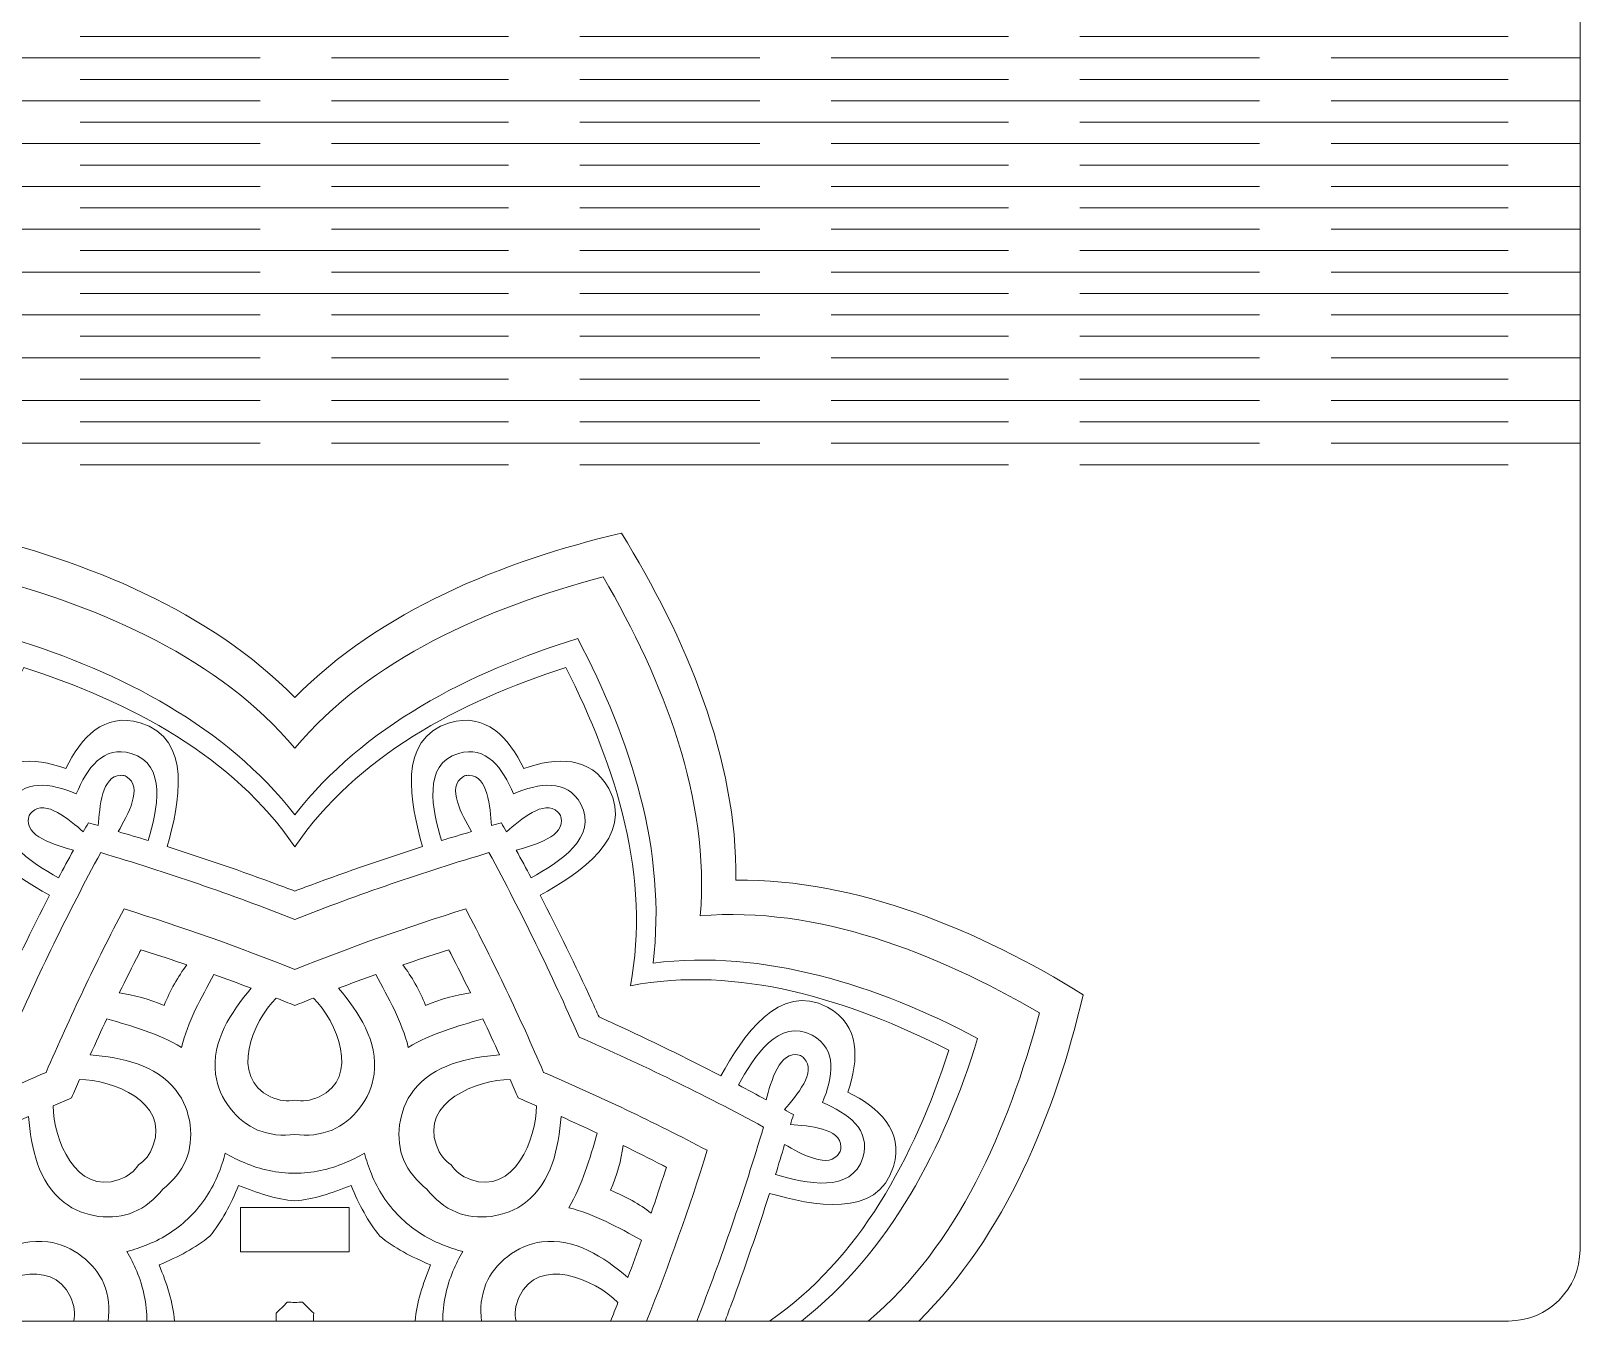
# Model space of a CAD drawing. Header units: millimetres. Extents: x 147 to 398, y 145 to 377.
# Drawn here: x 255.8 to 364.3, y 145.2 to 235.6 of the extents above; entities that cross this region are included whole.
import ezdxf

# ---------------------------------------------------------------- set-up
doc = ezdxf.new("R2010")
doc.units = ezdxf.units.MM
doc.header["$MEASUREMENT"] = 0
doc.layers.add('Layer 1', color=7, linetype='Continuous')

msp = doc.modelspace()

# ---------------------------------------------------------------- linework, layer by layer
at = {"layer": 'Layer 1', "color": 250, "lineweight": 20}
msp.add_open_spline([(189.2996, 145.2223), (189.2996, 145.2223), (359.2996, 145.2223), (359.2996, 145.2223), (359.2996, 145.2223), (362.0496, 145.2223), (364.2996, 147.4723), (364.2996, 150.2224), (364.2996, 150.2224), (364.2996, 150.2224), (364.2996, 305.2223), (364.2996, 305.2223), (364.2996, 305.2223), (364.2996, 307.9724), (362.0496, 310.2223), (359.2996, 310.2223), (359.2996, 310.2223), (359.2996, 310.2223), (189.2996, 310.2223), (189.2996, 310.2223), (189.2996, 310.2223), (186.5496, 310.2223), (184.2996, 307.9724), (184.2996, 305.2223), (184.2996, 305.2223), (184.2996, 305.2223), (184.2996, 150.2224), (184.2996, 150.2224), (184.2996, 150.2224), (184.2996, 147.4723), (186.5496, 145.2223), (189.2996, 145.2223)], degree=3, knots=[0, 0, 0, 0, 0.11111111, 0.11111111, 0.11111111, 0.11111111, 0.22222222, 0.22222222, 0.22222222, 0.22222222, 0.33333333, 0.33333333, 0.33333333, 0.33333333, 0.44444444, 0.44444444, 0.44444444, 0.44444444, 0.55555556, 0.55555556, 0.55555556, 0.55555556, 0.66666667, 0.66666667, 0.66666667, 0.66666667, 0.77777778, 0.77777778, 0.77777778, 0.77777778, 1, 1, 1, 1], dxfattribs=at)
at = {"layer": 'Layer 1', "color": 250, "lineweight": 18}
for points in [[(259.2676, 235.2224), (259.2676, 235.2224), (289.2676, 235.2224), (289.2676, 235.2224)], [(294.2676, 235.2224), (294.2676, 235.2224), (324.2676, 235.2224), (324.2676, 235.2224)], [(329.2676, 235.2224), (329.2676, 235.2224), (359.2676, 235.2224), (359.2676, 235.2224)], [(241.8619, 233.7224), (241.8619, 233.7224), (271.8619, 233.7224), (271.8619, 233.7224)], [(276.8619, 233.7224), (276.8619, 233.7224), (306.8619, 233.7224), (306.8619, 233.7224)], [(311.8619, 233.7224), (311.8619, 233.7224), (341.8619, 233.7224), (341.8619, 233.7224)], [(346.8619, 233.7224), (346.8619, 233.7224), (364.2996, 233.7224), (364.2996, 233.7224)], [(259.2676, 232.2224), (259.2676, 232.2224), (289.2676, 232.2224), (289.2676, 232.2224)], [(294.2676, 232.2224), (294.2676, 232.2224), (324.2676, 232.2224), (324.2676, 232.2224)], [(329.2676, 232.2224), (329.2676, 232.2224), (359.2676, 232.2224), (359.2676, 232.2224)], [(241.8619, 230.7224), (241.8619, 230.7224), (271.8619, 230.7224), (271.8619, 230.7224)], [(276.8619, 230.7224), (276.8619, 230.7224), (306.8619, 230.7224), (306.8619, 230.7224)], [(311.8619, 230.7224), (311.8619, 230.7224), (341.8619, 230.7224), (341.8619, 230.7224)], [(346.8619, 230.7224), (346.8619, 230.7224), (364.2996, 230.7224), (364.2996, 230.7224)], [(259.2676, 229.2224), (259.2676, 229.2224), (289.2676, 229.2224), (289.2676, 229.2224)], [(294.2676, 229.2224), (294.2676, 229.2224), (324.2676, 229.2224), (324.2676, 229.2224)], [(329.2676, 229.2224), (329.2676, 229.2224), (359.2676, 229.2224), (359.2676, 229.2224)], [(241.8619, 227.7224), (241.8619, 227.7224), (271.8619, 227.7224), (271.8619, 227.7224)], [(276.8619, 227.7224), (276.8619, 227.7224), (306.8619, 227.7224), (306.8619, 227.7224)], [(311.8619, 227.7224), (311.8619, 227.7224), (341.8619, 227.7224), (341.8619, 227.7224)], [(346.8619, 227.7224), (346.8619, 227.7224), (364.2996, 227.7224), (364.2996, 227.7224)], [(259.2676, 226.2224), (259.2676, 226.2224), (289.2676, 226.2224), (289.2676, 226.2224)], [(294.2676, 226.2224), (294.2676, 226.2224), (324.2676, 226.2224), (324.2676, 226.2224)], [(329.2676, 226.2224), (329.2676, 226.2224), (359.2676, 226.2224), (359.2676, 226.2224)], [(241.8619, 224.7224), (241.8619, 224.7224), (271.8619, 224.7224), (271.8619, 224.7224)], [(276.8619, 224.7224), (276.8619, 224.7224), (306.8619, 224.7224), (306.8619, 224.7224)], [(311.8619, 224.7224), (311.8619, 224.7224), (341.8619, 224.7224), (341.8619, 224.7224)], [(346.8619, 224.7224), (346.8619, 224.7224), (364.2996, 224.7224), (364.2996, 224.7224)], [(259.2676, 223.2224), (259.2676, 223.2224), (289.2676, 223.2224), (289.2676, 223.2224)], [(294.2676, 223.2224), (294.2676, 223.2224), (324.2676, 223.2224), (324.2676, 223.2224)], [(329.2676, 223.2224), (329.2676, 223.2224), (359.2676, 223.2224), (359.2676, 223.2224)], [(241.8619, 221.7224), (241.8619, 221.7224), (271.8619, 221.7224), (271.8619, 221.7224)], [(276.8619, 221.7224), (276.8619, 221.7224), (306.8619, 221.7224), (306.8619, 221.7224)], [(311.8619, 221.7224), (311.8619, 221.7224), (341.8619, 221.7224), (341.8619, 221.7224)], [(346.8619, 221.7224), (346.8619, 221.7224), (364.2996, 221.7224), (364.2996, 221.7224)], [(259.2676, 220.2224), (259.2676, 220.2224), (289.2676, 220.2224), (289.2676, 220.2224)], [(294.2676, 220.2224), (294.2676, 220.2224), (324.2676, 220.2224), (324.2676, 220.2224)], [(329.2676, 220.2224), (329.2676, 220.2224), (359.2676, 220.2224), (359.2676, 220.2224)], [(241.8619, 218.7224), (241.8619, 218.7224), (271.8619, 218.7224), (271.8619, 218.7224)], [(276.8619, 218.7224), (276.8619, 218.7224), (306.8619, 218.7224), (306.8619, 218.7224)], [(311.8619, 218.7224), (311.8619, 218.7224), (341.8619, 218.7224), (341.8619, 218.7224)], [(346.8619, 218.7224), (346.8619, 218.7224), (364.2996, 218.7224), (364.2996, 218.7224)], [(259.2676, 217.2224), (259.2676, 217.2224), (289.2676, 217.2224), (289.2676, 217.2224)], [(294.2676, 217.2224), (294.2676, 217.2224), (324.2676, 217.2224), (324.2676, 217.2224)], [(329.2676, 217.2224), (329.2676, 217.2224), (359.2676, 217.2224), (359.2676, 217.2224)], [(241.8619, 215.7224), (241.8619, 215.7224), (271.8619, 215.7224), (271.8619, 215.7224)], [(276.8619, 215.7224), (276.8619, 215.7224), (306.8619, 215.7224), (306.8619, 215.7224)], [(311.8619, 215.7224), (311.8619, 215.7224), (341.8619, 215.7224), (341.8619, 215.7224)], [(346.8619, 215.7224), (346.8619, 215.7224), (364.2996, 215.7224), (364.2996, 215.7224)], [(259.2676, 214.2224), (259.2676, 214.2224), (289.2676, 214.2224), (289.2676, 214.2224)], [(294.2676, 214.2224), (294.2676, 214.2224), (324.2676, 214.2224), (324.2676, 214.2224)], [(329.2676, 214.2224), (329.2676, 214.2224), (359.2676, 214.2224), (359.2676, 214.2224)], [(241.8619, 212.7224), (241.8619, 212.7224), (271.8619, 212.7224), (271.8619, 212.7224)], [(276.8619, 212.7224), (276.8619, 212.7224), (306.8619, 212.7224), (306.8619, 212.7224)], [(311.8619, 212.7224), (311.8619, 212.7224), (341.8619, 212.7224), (341.8619, 212.7224)], [(346.8619, 212.7224), (346.8619, 212.7224), (364.2996, 212.7224), (364.2996, 212.7224)], [(259.2676, 211.2224), (259.2676, 211.2224), (289.2676, 211.2224), (289.2676, 211.2224)], [(294.2676, 211.2224), (294.2676, 211.2224), (324.2676, 211.2224), (324.2676, 211.2224)], [(329.2676, 211.2224), (329.2676, 211.2224), (359.2676, 211.2224), (359.2676, 211.2224)], [(241.8619, 209.7224), (241.8619, 209.7224), (271.8619, 209.7224), (271.8619, 209.7224)], [(276.8619, 209.7224), (276.8619, 209.7224), (306.8619, 209.7224), (306.8619, 209.7224)], [(311.8619, 209.7224), (311.8619, 209.7224), (341.8619, 209.7224), (341.8619, 209.7224)], [(346.8619, 209.7224), (346.8619, 209.7224), (364.2996, 209.7224), (364.2996, 209.7224)], [(259.2676, 208.2224), (259.2676, 208.2224), (289.2676, 208.2224), (289.2676, 208.2224)], [(294.2676, 208.2224), (294.2676, 208.2224), (324.2676, 208.2224), (324.2676, 208.2224)], [(329.2676, 208.2224), (329.2676, 208.2224), (359.2676, 208.2224), (359.2676, 208.2224)], [(241.8619, 206.7224), (241.8619, 206.7224), (271.8619, 206.7224), (271.8619, 206.7224)], [(276.8619, 206.7224), (276.8619, 206.7224), (306.8619, 206.7224), (306.8619, 206.7224)], [(311.8619, 206.7224), (311.8619, 206.7224), (341.8619, 206.7224), (341.8619, 206.7224)], [(346.8619, 206.7224), (346.8619, 206.7224), (364.2996, 206.7224), (364.2996, 206.7224)], [(259.2676, 205.2224), (259.2676, 205.2224), (289.2676, 205.2224), (289.2676, 205.2224)], [(294.2676, 205.2224), (294.2676, 205.2224), (324.2676, 205.2224), (324.2676, 205.2224)], [(329.2676, 205.2224), (329.2676, 205.2224), (359.2676, 205.2224), (359.2676, 205.2224)]]:
    msp.add_open_spline(points, degree=3, dxfattribs=at)
at = {"layer": 'Layer 1', "color": 242, "lineweight": 9}
for points, knots in [([(230.6099, 145.2224), (230.6099, 145.2224), (230.6098, 145.2223), (230.6098, 145.2223), (230.6098, 145.2223), (230.6098, 145.2223), (234.1488, 145.2223), (234.1488, 145.2223), (234.1488, 145.2223), (234.1488, 145.2223), (234.1489, 145.2224), (234.1489, 145.2224), (234.1489, 145.2224), (227.8679, 150.528), (224.3419, 158.6355), (222.1567, 166.8208), (222.1567, 166.8208), (229.4896, 171.0615), (237.7163, 174.3025), (245.9078, 173.6124), (245.9078, 173.6124), (245.2187, 181.8063), (248.4596, 190.0331), (252.7019, 197.3649), (252.7019, 197.3649), (260.8858, 195.1795), (268.9947, 191.6537), (274.2991, 185.3713), (274.2991, 185.3713), (279.6059, 191.6537), (287.7148, 195.1795), (295.8976, 197.3649), (295.8976, 197.3649), (300.1396, 190.0331), (303.3794, 181.8063), (302.6902, 173.6124), (302.6902, 173.6124), (310.8833, 174.3025), (319.1097, 171.0615), (326.4428, 166.8208), (326.4428, 166.8208), (324.2575, 158.6355), (320.7303, 150.528), (314.4507, 145.2224), (314.4507, 145.2224), (314.4507, 145.2224), (314.4508, 145.2223), (314.4508, 145.2223), (314.4508, 145.2223), (314.4508, 145.2223), (317.9883, 145.2223), (317.9883, 145.2223), (317.9883, 145.2223), (317.9883, 145.2223), (317.9882, 145.2224), (317.9882, 145.2224), (317.9882, 145.2224), (324.0541, 151.1797), (327.5436, 159.7534), (329.5061, 168.0889), (329.5061, 168.0889), (322.2238, 172.5952), (313.6941, 176.1914), (305.1928, 176.1135), (305.1928, 176.1135), (305.269, 184.6173), (301.6748, 193.1473), (297.167, 200.4281), (297.167, 200.4281), (288.83, 198.466), (280.2578, 194.9762), (274.2991, 188.9102), (274.2991, 188.9102), (268.3419, 194.9762), (259.7693, 198.466), (251.4322, 200.4281), (251.4322, 200.4281), (246.9249, 193.1473), (243.3302, 184.6173), (243.4067, 176.1135), (243.4067, 176.1135), (234.9051, 176.1914), (226.3754, 172.5952), (219.0931, 168.0889), (219.0931, 168.0889), (221.0542, 159.7534), (224.5439, 151.1797), (230.6099, 145.2224)], [0, 0, 0, 0, 0.04347826, 0.04347826, 0.04347826, 0.04347826, 0.08695652, 0.08695652, 0.08695652, 0.08695652, 0.13043478, 0.13043478, 0.13043478, 0.13043478, 0.17391304, 0.17391304, 0.17391304, 0.17391304, 0.2173913, 0.2173913, 0.2173913, 0.2173913, 0.26086957, 0.26086957, 0.26086957, 0.26086957, 0.30434783, 0.30434783, 0.30434783, 0.30434783, 0.34782609, 0.34782609, 0.34782609, 0.34782609, 0.39130435, 0.39130435, 0.39130435, 0.39130435, 0.43478261, 0.43478261, 0.43478261, 0.43478261, 0.47826087, 0.47826087, 0.47826087, 0.47826087, 0.52173913, 0.52173913, 0.52173913, 0.52173913, 0.56521739, 0.56521739, 0.56521739, 0.56521739, 0.60869565, 0.60869565, 0.60869565, 0.60869565, 0.65217391, 0.65217391, 0.65217391, 0.65217391, 0.69565217, 0.69565217, 0.69565217, 0.69565217, 0.73913043, 0.73913043, 0.73913043, 0.73913043, 0.7826087, 0.7826087, 0.7826087, 0.7826087, 0.82608696, 0.82608696, 0.82608696, 0.82608696, 0.86956522, 0.86956522, 0.86956522, 0.86956522, 0.91304348, 0.91304348, 0.91304348, 0.91304348, 1, 1, 1, 1]), ([(241.0684, 145.2223), (241.0684, 145.2223), (241.0685, 145.2224), (241.0685, 145.2224), (241.0685, 145.2224), (234.7433, 149.5308), (230.9349, 156.6898), (228.5023, 164.1912), (228.5023, 164.1912), (235.5283, 167.7744), (243.282, 170.1459), (250.8028, 168.7199), (250.8028, 168.7199), (249.3753, 176.2377), (251.7458, 183.9929), (255.33, 191.0202), (255.33, 191.0202), (262.8314, 188.5847), (269.9909, 184.7779), (274.2991, 178.4531), (274.2991, 178.4531), (278.6087, 184.7779), (285.7678, 188.5847), (293.2692, 191.0202), (293.2692, 191.0202), (296.8534, 183.9929), (299.2239, 176.2377), (297.7964, 168.7199), (297.7964, 168.7199), (305.3172, 170.1459), (313.0709, 167.7744), (320.0969, 164.1912), (320.0969, 164.1912), (317.6628, 156.6898), (313.856, 149.5308), (307.5296, 145.2224), (307.5296, 145.2224), (307.5296, 145.2224), (307.5298, 145.2223), (307.5298, 145.2223), (307.5298, 145.2223), (307.5298, 145.2223), (309.7706, 145.2223), (309.7706, 145.2223), (309.7706, 145.2223), (309.7706, 145.2223), (309.7705, 145.2224), (309.7705, 145.2224), (309.7705, 145.2224), (315.9467, 150.0202), (319.7758, 157.4012), (322.115, 165.0278), (322.115, 165.0278), (315.0673, 168.7665), (307.1421, 171.2767), (299.3819, 170.3038), (299.3819, 170.3038), (300.3547, 178.064), (297.8442, 185.9903), (294.1059, 193.0369), (294.1059, 193.0369), (286.4792, 190.6978), (279.0996, 186.8673), (274.2991, 180.6939), (274.2991, 180.6939), (269.4997, 186.8673), (262.1204, 190.6978), (254.4949, 193.0369), (254.4949, 193.0369), (250.7551, 185.9903), (248.2445, 178.064), (249.2173, 170.3038), (249.2173, 170.3038), (241.4571, 171.2767), (233.531, 168.7665), (226.4842, 165.0278), (226.4842, 165.0278), (228.8238, 157.4012), (232.6525, 150.0202), (238.8278, 145.2224), (238.8278, 145.2224), (238.8278, 145.2224), (238.8277, 145.2223), (238.8277, 145.2223), (238.8277, 145.2223), (238.8277, 145.2223), (241.0684, 145.2223), (241.0684, 145.2223)], [0, 0, 0, 0, 0.04347826, 0.04347826, 0.04347826, 0.04347826, 0.08695652, 0.08695652, 0.08695652, 0.08695652, 0.13043478, 0.13043478, 0.13043478, 0.13043478, 0.17391304, 0.17391304, 0.17391304, 0.17391304, 0.2173913, 0.2173913, 0.2173913, 0.2173913, 0.26086957, 0.26086957, 0.26086957, 0.26086957, 0.30434783, 0.30434783, 0.30434783, 0.30434783, 0.34782609, 0.34782609, 0.34782609, 0.34782609, 0.39130435, 0.39130435, 0.39130435, 0.39130435, 0.43478261, 0.43478261, 0.43478261, 0.43478261, 0.47826087, 0.47826087, 0.47826087, 0.47826087, 0.52173913, 0.52173913, 0.52173913, 0.52173913, 0.56521739, 0.56521739, 0.56521739, 0.56521739, 0.60869565, 0.60869565, 0.60869565, 0.60869565, 0.65217391, 0.65217391, 0.65217391, 0.65217391, 0.69565217, 0.69565217, 0.69565217, 0.69565217, 0.73913043, 0.73913043, 0.73913043, 0.73913043, 0.7826087, 0.7826087, 0.7826087, 0.7826087, 0.82608696, 0.82608696, 0.82608696, 0.82608696, 0.86956522, 0.86956522, 0.86956522, 0.86956522, 0.91304348, 0.91304348, 0.91304348, 0.91304348, 1, 1, 1, 1]), ([(244.1708, 145.2224), (244.1708, 145.2224), (244.1708, 145.2223), (244.1708, 145.2223), (244.1708, 145.2223), (244.1708, 145.2223), (246.1553, 145.2223), (246.1553, 145.2223), (246.1553, 145.2223), (246.1553, 145.2223), (246.1553, 145.2224), (246.1553, 145.2224), (246.1553, 145.2224), (244.4064, 149.6822), (242.8483, 154.2185), (241.479, 158.8167), (241.479, 158.8167), (245.6981, 161.1006), (250.0076, 163.2043), (254.399, 165.1212), (254.399, 165.1212), (256.3173, 169.5137), (258.4209, 173.8221), (260.7044, 178.0412), (260.7044, 178.0412), (265.3041, 176.6744), (269.8379, 175.1148), (274.2991, 173.365), (274.2991, 173.365), (278.7602, 175.1148), (283.2951, 176.6744), (287.8936, 178.0412), (287.8936, 178.0412), (290.1783, 173.8221), (292.2819, 169.5137), (294.2007, 165.1212), (294.2007, 165.1212), (298.5919, 163.2043), (302.9014, 161.1006), (307.1202, 158.8167), (307.1202, 158.8167), (305.7509, 154.2185), (304.1913, 149.6822), (302.4439, 145.2224), (302.4439, 145.2224), (302.4439, 145.2224), (302.4439, 145.2223), (302.4439, 145.2223), (302.4439, 145.2223), (302.4439, 145.2223), (304.4284, 145.2223), (304.4284, 145.2223), (304.4284, 145.2223), (304.4284, 145.2223), (304.4284, 145.2224), (304.4284, 145.2224), (304.4284, 145.2224), (304.5724, 145.5967), (304.7121, 145.9748), (304.8535, 146.3504), (304.8535, 146.3504), (305.8106, 148.9399), (306.703, 151.5474), (307.5401, 154.1693), (307.5401, 154.1693), (310.5178, 153.3102), (315.1229, 152.3467), (316.2213, 156.0567), (316.2213, 156.0567), (316.9712, 158.5877), (315.1785, 160.1965), (313.0232, 161.2612), (313.0232, 161.2612), (313.795, 163.5397), (313.9245, 165.945), (311.6058, 167.2029), (311.6058, 167.2029), (308.2044, 169.0489), (305.6307, 165.1137), (304.1307, 162.3999), (304.1307, 162.3999), (301.6851, 163.6601), (299.211, 164.8753), (296.7019, 166.0269), (296.7019, 166.0269), (296.3378, 166.1951), (295.9715, 166.3623), (295.6048, 166.5267), (295.6048, 166.5267), (295.4388, 166.8919), (295.2729, 167.2602), (295.1046, 167.6252), (295.1046, 167.6252), (293.9519, 170.1329), (292.7382, 172.6071), (291.4764, 175.0541), (291.4764, 175.0541), (294.1914, 176.5526), (298.1267, 179.1253), (296.2821, 182.5267), (296.2821, 182.5267), (295.0216, 184.8481), (292.6163, 184.7171), (290.3392, 183.9452), (290.3392, 183.9452), (289.2744, 186.102), (287.6668, 187.8945), (285.1343, 187.1444), (285.1343, 187.1444), (281.4248, 186.0434), (282.3883, 181.4411), (283.2472, 178.462), (283.2472, 178.462), (280.6254, 177.6238), (278.018, 176.7341), (275.4299, 175.7741), (275.4299, 175.7741), (275.0518, 175.6355), (274.6761, 175.4929), (274.2991, 175.3508), (274.2991, 175.3508), (273.9234, 175.4929), (273.5479, 175.6355), (273.1693, 175.7741), (273.1693, 175.7741), (270.5812, 176.7341), (267.9727, 177.6238), (265.352, 178.462), (265.352, 178.462), (266.2109, 181.4411), (267.1733, 186.0434), (263.4649, 187.1444), (263.4649, 187.1444), (260.9338, 187.8945), (259.3236, 186.102), (258.2603, 183.9452), (258.2603, 183.9452), (255.9818, 184.7171), (253.5762, 184.8481), (252.3171, 182.5267), (252.3171, 182.5267), (250.4713, 179.1253), (254.4078, 176.5526), (257.1228, 175.0541), (257.1228, 175.0541), (255.8613, 172.6071), (254.6473, 170.1329), (253.4946, 167.6252), (253.4946, 167.6252), (253.3263, 167.2602), (253.1592, 166.8919), (252.9958, 166.5267), (252.9958, 166.5267), (252.6281, 166.3623), (252.2614, 166.1951), (251.8963, 166.0269), (251.8963, 166.0269), (249.3882, 164.8753), (246.9145, 163.6601), (244.4689, 162.3999), (244.4689, 162.3999), (242.9686, 165.1137), (240.3948, 169.0489), (236.9934, 167.2029), (236.9934, 167.2029), (234.6747, 165.945), (234.8053, 163.5397), (235.5763, 161.2612), (235.5763, 161.2612), (233.4196, 160.1965), (231.6269, 158.5877), (232.3767, 156.0567), (232.3767, 156.0567), (233.4777, 152.3467), (238.08, 153.3102), (241.0596, 154.1693), (241.0596, 154.1693), (241.8962, 151.5474), (242.7886, 148.9399), (243.746, 146.3504), (243.746, 146.3504), (243.8871, 145.9748), (244.0269, 145.5967), (244.1708, 145.2224)], [0, 0, 0, 0, 0.0212766, 0.0212766, 0.0212766, 0.0212766, 0.04255319, 0.04255319, 0.04255319, 0.04255319, 0.06382979, 0.06382979, 0.06382979, 0.06382979, 0.08510638, 0.08510638, 0.08510638, 0.08510638, 0.10638298, 0.10638298, 0.10638298, 0.10638298, 0.12765957, 0.12765957, 0.12765957, 0.12765957, 0.14893617, 0.14893617, 0.14893617, 0.14893617, 0.17021277, 0.17021277, 0.17021277, 0.17021277, 0.19148936, 0.19148936, 0.19148936, 0.19148936, 0.21276596, 0.21276596, 0.21276596, 0.21276596, 0.23404255, 0.23404255, 0.23404255, 0.23404255, 0.25531915, 0.25531915, 0.25531915, 0.25531915, 0.27659574, 0.27659574, 0.27659574, 0.27659574, 0.29787234, 0.29787234, 0.29787234, 0.29787234, 0.31914894, 0.31914894, 0.31914894, 0.31914894, 0.34042553, 0.34042553, 0.34042553, 0.34042553, 0.36170213, 0.36170213, 0.36170213, 0.36170213, 0.38297872, 0.38297872, 0.38297872, 0.38297872, 0.40425532, 0.40425532, 0.40425532, 0.40425532, 0.42553191, 0.42553191, 0.42553191, 0.42553191, 0.44680851, 0.44680851, 0.44680851, 0.44680851, 0.46808511, 0.46808511, 0.46808511, 0.46808511, 0.4893617, 0.4893617, 0.4893617, 0.4893617, 0.5106383, 0.5106383, 0.5106383, 0.5106383, 0.53191489, 0.53191489, 0.53191489, 0.53191489, 0.55319149, 0.55319149, 0.55319149, 0.55319149, 0.57446809, 0.57446809, 0.57446809, 0.57446809, 0.59574468, 0.59574468, 0.59574468, 0.59574468, 0.61702128, 0.61702128, 0.61702128, 0.61702128, 0.63829787, 0.63829787, 0.63829787, 0.63829787, 0.65957447, 0.65957447, 0.65957447, 0.65957447, 0.68085106, 0.68085106, 0.68085106, 0.68085106, 0.70212766, 0.70212766, 0.70212766, 0.70212766, 0.72340426, 0.72340426, 0.72340426, 0.72340426, 0.74468085, 0.74468085, 0.74468085, 0.74468085, 0.76595745, 0.76595745, 0.76595745, 0.76595745, 0.78723404, 0.78723404, 0.78723404, 0.78723404, 0.80851064, 0.80851064, 0.80851064, 0.80851064, 0.82978723, 0.82978723, 0.82978723, 0.82978723, 0.85106383, 0.85106383, 0.85106383, 0.85106383, 0.87234043, 0.87234043, 0.87234043, 0.87234043, 0.89361702, 0.89361702, 0.89361702, 0.89361702, 0.91489362, 0.91489362, 0.91489362, 0.91489362, 0.93617021, 0.93617021, 0.93617021, 0.93617021, 0.95744681, 0.95744681, 0.95744681, 0.95744681, 1, 1, 1, 1]), ([(258.9959, 182.168), (259.7316, 183.9347), (260.8858, 185.5889), (262.8458, 184.9944), (262.8458, 184.9944), (265.3728, 184.2289), (264.6643, 181.0282), (264.0347, 178.8818), (264.0347, 178.8818), (263.3353, 179.1005), (262.6332, 179.3091), (261.9312, 179.5177), (261.9312, 179.5177), (262.5724, 180.6615), (263.7316, 182.6589), (262.4934, 183.3713), (262.4934, 183.3713), (262.3818, 183.4349), (262.2731, 183.4594), (262.1695, 183.4594), (262.1695, 183.4594), (262.1695, 183.4594), (262.1681, 183.4594), (262.1681, 183.4594), (262.1681, 183.4594), (262.1641, 183.4594), (262.1617, 183.4594), (262.1578, 183.4594), (262.1578, 183.4594), (262.1358, 183.4583), (262.111, 183.4583), (262.0881, 183.4554), (262.0881, 183.4554), (260.7834, 183.4515), (260.6307, 181.216), (260.5335, 179.9362), (260.5335, 179.9362), (260.303, 180.0034), (260.071, 180.0693), (259.8393, 180.1343), (259.8393, 180.1343), (259.7211, 179.9242), (259.6033, 179.7145), (259.4866, 179.502), (259.4866, 179.502), (258.514, 180.339), (256.8251, 181.8117), (255.899, 180.8907), (255.899, 180.8907), (255.8795, 180.8778), (255.8636, 180.8608), (255.8468, 180.8439), (255.8468, 180.8439), (255.8443, 180.8413), (255.8418, 180.8404), (255.8393, 180.8376), (255.8393, 180.8376), (255.8393, 180.8376), (255.8393, 180.8365), (255.8378, 180.8365), (255.8378, 180.8365), (255.7643, 180.7639), (255.7046, 180.669), (255.6719, 180.5448), (255.6719, 180.5448), (255.3017, 179.1656), (257.5321, 178.5747), (258.794, 178.2186), (258.794, 178.2186), (258.4453, 177.5746), (258.097, 176.9298), (257.7561, 176.2804), (257.7561, 176.2804), (255.7951, 177.3546), (253.0297, 179.1148), (254.2743, 181.4437), (254.2743, 181.4437), (255.2396, 183.2497), (257.2265, 182.8985), (258.9959, 182.168)], [0, 0, 0, 0, 0.04761905, 0.04761905, 0.04761905, 0.04761905, 0.0952381, 0.0952381, 0.0952381, 0.0952381, 0.14285714, 0.14285714, 0.14285714, 0.14285714, 0.19047619, 0.19047619, 0.19047619, 0.19047619, 0.23809524, 0.23809524, 0.23809524, 0.23809524, 0.28571429, 0.28571429, 0.28571429, 0.28571429, 0.33333333, 0.33333333, 0.33333333, 0.33333333, 0.38095238, 0.38095238, 0.38095238, 0.38095238, 0.42857143, 0.42857143, 0.42857143, 0.42857143, 0.47619048, 0.47619048, 0.47619048, 0.47619048, 0.52380952, 0.52380952, 0.52380952, 0.52380952, 0.57142857, 0.57142857, 0.57142857, 0.57142857, 0.61904762, 0.61904762, 0.61904762, 0.61904762, 0.66666667, 0.66666667, 0.66666667, 0.66666667, 0.71428571, 0.71428571, 0.71428571, 0.71428571, 0.76190476, 0.76190476, 0.76190476, 0.76190476, 0.80952381, 0.80952381, 0.80952381, 0.80952381, 0.85714286, 0.85714286, 0.85714286, 0.85714286, 0.9047619, 0.9047619, 0.9047619, 0.9047619, 1, 1, 1, 1]), ([(289.6033, 182.168), (291.3727, 182.8985), (293.3585, 183.2497), (294.3249, 181.4437), (294.3249, 181.4437), (295.5697, 179.1148), (292.8041, 177.3546), (290.8431, 176.2804), (290.8431, 176.2804), (290.5023, 176.9298), (290.1539, 177.5746), (289.8056, 178.2186), (289.8056, 178.2186), (291.0671, 178.5747), (293.2991, 179.1656), (292.9273, 180.5448), (292.9273, 180.5448), (292.8936, 180.669), (292.834, 180.7639), (292.7614, 180.8365), (292.7614, 180.8365), (292.7599, 180.8365), (292.7599, 180.8376), (292.759, 180.8376), (292.759, 180.8376), (292.7575, 180.8404), (292.7549, 180.8413), (292.7524, 180.8439), (292.7524, 180.8439), (292.7356, 180.8608), (292.7202, 180.8778), (292.7007, 180.8907), (292.7007, 180.8907), (291.7743, 181.8117), (290.0864, 180.339), (289.1111, 179.502), (289.1111, 179.502), (288.9959, 179.7145), (288.8781, 179.9242), (288.7603, 180.1343), (288.7603, 180.1343), (288.5297, 180.0693), (288.2962, 180.0034), (288.0672, 179.9362), (288.0672, 179.9362), (287.9687, 181.216), (287.8158, 183.4515), (286.5101, 183.4554), (286.5101, 183.4554), (286.4882, 183.4583), (286.4634, 183.4583), (286.44, 183.4594), (286.44, 183.4594), (286.4376, 183.4594), (286.4351, 183.4594), (286.4311, 183.4594), (286.4311, 183.4594), (286.4311, 183.4594), (286.4297, 183.4594), (286.4285, 183.4594), (286.4285, 183.4594), (286.3261, 183.4594), (286.216, 183.4349), (286.1046, 183.3713), (286.1046, 183.3713), (284.8676, 182.6589), (286.0271, 180.6615), (286.6681, 179.5177), (286.6681, 179.5177), (285.966, 179.3091), (285.264, 179.1005), (284.5634, 178.8818), (284.5634, 178.8818), (283.9349, 181.0282), (283.2249, 184.2289), (285.7538, 184.9944), (285.7538, 184.9944), (287.7124, 185.5889), (288.8691, 183.9347), (289.6033, 182.168)], [0, 0, 0, 0, 0.04761905, 0.04761905, 0.04761905, 0.04761905, 0.0952381, 0.0952381, 0.0952381, 0.0952381, 0.14285714, 0.14285714, 0.14285714, 0.14285714, 0.19047619, 0.19047619, 0.19047619, 0.19047619, 0.23809524, 0.23809524, 0.23809524, 0.23809524, 0.28571429, 0.28571429, 0.28571429, 0.28571429, 0.33333333, 0.33333333, 0.33333333, 0.33333333, 0.38095238, 0.38095238, 0.38095238, 0.38095238, 0.42857143, 0.42857143, 0.42857143, 0.42857143, 0.47619048, 0.47619048, 0.47619048, 0.47619048, 0.52380952, 0.52380952, 0.52380952, 0.52380952, 0.57142857, 0.57142857, 0.57142857, 0.57142857, 0.61904762, 0.61904762, 0.61904762, 0.61904762, 0.66666667, 0.66666667, 0.66666667, 0.66666667, 0.71428571, 0.71428571, 0.71428571, 0.71428571, 0.76190476, 0.76190476, 0.76190476, 0.76190476, 0.80952381, 0.80952381, 0.80952381, 0.80952381, 0.85714286, 0.85714286, 0.85714286, 0.85714286, 0.9047619, 0.9047619, 0.9047619, 0.9047619, 1, 1, 1, 1]), ([(261.2186, 145.2223), (261.2186, 145.2223), (261.2186, 145.2224), (261.2186, 145.2224), (261.2186, 145.2224), (261.3483, 146.0966), (261.2499, 147.0062), (260.9155, 147.8349), (260.9155, 147.8349), (260.3432, 149.2494), (258.7305, 150.5565), (257.0089, 150.7689), (257.0089, 150.7689), (254.6851, 151.0565), (252.6928, 149.716), (250.9817, 148.2806), (250.9817, 148.2806), (250.6513, 149.1461), (250.3288, 150.0151), (250.0153, 150.887), (250.0153, 150.887), (251.6425, 151.774), (253.3222, 152.7236), (255.1229, 153.1652), (255.1229, 153.1652), (254.1619, 154.7511), (253.6449, 156.6097), (253.1216, 158.3869), (253.1216, 158.3869), (253.9608, 158.7819), (254.8028, 159.1679), (255.6489, 159.5476), (255.6489, 159.5476), (255.8433, 157.3233), (256.3044, 154.9657), (258.1501, 153.5253), (258.1501, 153.5253), (259.518, 152.4582), (261.5828, 152.2419), (262.9869, 152.8388), (262.9869, 152.8388), (263.8107, 153.1886), (264.5217, 153.7625), (265.0504, 154.4708), (265.0504, 154.4708), (265.7602, 154.9985), (266.3341, 155.7106), (266.6839, 156.5332), (266.6839, 156.5332), (267.2782, 157.9388), (267.062, 160.0033), (265.9959, 161.37), (265.9959, 161.37), (264.5554, 163.2172), (262.1994, 163.6768), (259.974, 163.8726), (259.974, 163.8726), (260.3521, 164.7183), (260.7397, 165.5591), (261.1333, 166.3997), (261.1333, 166.3997), (262.9119, 165.8765), (264.7705, 165.3597), (266.356, 164.3998), (266.356, 164.3998), (266.7978, 166.2003), (267.7459, 167.8792), (268.6346, 169.506), (268.6346, 169.506), (269.5075, 169.1924), (270.3766, 168.8699), (271.2405, 168.5396), (271.2405, 168.5396), (269.8067, 166.8299), (268.4647, 164.8365), (268.7522, 162.5124), (268.7522, 162.5124), (268.965, 160.7922), (270.2718, 159.1769), (271.6862, 158.6056), (271.6862, 158.6056), (272.5153, 158.2703), (273.4261, 158.1744), (274.2991, 158.3025), (274.2991, 158.3025), (275.1735, 158.1744), (276.0827, 158.2703), (276.913, 158.6056), (276.913, 158.6056), (278.3262, 159.1769), (279.6346, 160.7922), (279.847, 162.5124), (279.847, 162.5124), (280.1332, 164.8365), (278.7939, 166.8299), (277.3572, 168.5396), (277.3572, 168.5396), (278.2226, 168.8699), (279.0917, 169.1924), (279.9646, 169.506), (279.9646, 169.506), (280.8536, 167.8792), (281.8014, 166.2003), (282.2421, 164.3998), (282.2421, 164.3998), (283.8287, 165.3597), (285.6878, 165.8765), (287.4659, 166.3997), (287.4659, 166.3997), (287.86, 165.5591), (288.2471, 164.7183), (288.6256, 163.8726), (288.6256, 163.8726), (286.4003, 163.6768), (284.0438, 163.2172), (282.6034, 161.37), (282.6034, 161.37), (281.5372, 160.0033), (281.321, 157.9388), (281.9156, 156.5332), (281.9156, 156.5332), (282.2654, 155.7106), (282.8394, 154.9985), (283.5488, 154.4708), (283.5488, 154.4708), (284.076, 153.7625), (284.7885, 153.1886), (285.6123, 152.8388), (285.6123, 152.8388), (287.0169, 152.2419), (289.0812, 152.4582), (290.4481, 153.5253), (290.4481, 153.5253), (292.2953, 154.9657), (292.7549, 157.3233), (292.9492, 159.5476), (292.9492, 159.5476), (293.7964, 159.1679), (294.6384, 158.7819), (295.4776, 158.3869), (295.4776, 158.3869), (294.9545, 156.6097), (294.4378, 154.7511), (293.4763, 153.1652), (293.4763, 153.1652), (295.277, 152.7236), (296.9573, 151.774), (298.5839, 150.887), (298.5839, 150.887), (298.2704, 150.0151), (297.9479, 149.1461), (297.6175, 148.2806), (297.6175, 148.2806), (295.9064, 149.716), (293.9141, 151.0565), (291.5903, 150.7689), (291.5903, 150.7689), (289.8687, 150.5565), (288.2549, 149.2494), (287.6837, 147.8349), (287.6837, 147.8349), (287.3496, 147.0062), (287.2523, 146.0966), (287.3806, 145.2224), (287.3806, 145.2224), (287.3806, 145.2224), (287.3806, 145.2223), (287.3806, 145.2223), (287.3806, 145.2223), (287.3806, 145.2223), (289.7874, 145.2223), (289.7874, 145.2223), (289.7874, 145.2223), (289.7874, 145.2223), (289.7874, 145.2224), (289.7874, 145.2224), (289.7874, 145.2224), (289.6695, 145.7302), (289.7238, 146.2961), (290.0139, 146.9193), (290.0139, 146.9193), (291.3766, 149.8273), (295.2898, 148.1704), (296.9284, 146.5228), (296.9284, 146.5228), (296.7575, 146.089), (296.5812, 145.6539), (296.4052, 145.2224), (296.4052, 145.2224), (296.4052, 145.2224), (296.4052, 145.2223), (296.4052, 145.2223), (296.4052, 145.2223), (296.4052, 145.2223), (298.9362, 145.2223), (298.9362, 145.2223), (298.9362, 145.2223), (298.9362, 145.2223), (298.9362, 145.2224), (298.9362, 145.2224), (298.9362, 145.2224), (300.5047, 149.1471), (301.9207, 153.1382), (303.1822, 157.1846), (303.1822, 157.1846), (299.4285, 159.1551), (295.6048, 160.976), (291.7199, 162.642), (291.7199, 162.642), (290.0541, 166.5278), (288.2332, 170.3505), (286.2641, 174.1046), (286.2641, 174.1046), (282.2162, 172.8427), (278.2252, 171.4282), (274.2991, 169.8572), (274.2991, 169.8572), (270.374, 171.4282), (266.3834, 172.8427), (262.3351, 174.1046), (262.3351, 174.1046), (260.3676, 170.3505), (258.5451, 166.5278), (256.8793, 162.642), (256.8793, 162.642), (252.9933, 160.976), (249.1707, 159.1551), (245.417, 157.1846), (245.417, 157.1846), (246.6785, 153.1382), (248.0945, 149.1471), (249.663, 145.2224), (249.663, 145.2224), (249.663, 145.2224), (249.663, 145.2223), (249.663, 145.2223), (249.663, 145.2223), (249.663, 145.2223), (252.1929, 145.2223), (252.1929, 145.2223), (252.1929, 145.2223), (252.1929, 145.2223), (252.1929, 145.2224), (252.1929, 145.2224), (252.1929, 145.2224), (252.0166, 145.6539), (251.8431, 146.089), (251.6693, 146.5228), (251.6693, 146.5228), (253.3094, 148.1704), (257.2226, 149.8273), (258.5839, 146.9193), (258.5839, 146.9193), (258.8754, 146.2961), (258.9311, 145.7302), (258.8133, 145.2224), (258.8133, 145.2224), (258.8133, 145.2224), (258.8133, 145.2223), (258.8133, 145.2223), (258.8133, 145.2223), (258.8133, 145.2223), (261.2186, 145.2223), (261.2186, 145.2223)], [0, 0, 0, 0, 0.01492537, 0.01492537, 0.01492537, 0.01492537, 0.02985075, 0.02985075, 0.02985075, 0.02985075, 0.04477612, 0.04477612, 0.04477612, 0.04477612, 0.05970149, 0.05970149, 0.05970149, 0.05970149, 0.07462687, 0.07462687, 0.07462687, 0.07462687, 0.08955224, 0.08955224, 0.08955224, 0.08955224, 0.10447761, 0.10447761, 0.10447761, 0.10447761, 0.11940299, 0.11940299, 0.11940299, 0.11940299, 0.13432836, 0.13432836, 0.13432836, 0.13432836, 0.14925373, 0.14925373, 0.14925373, 0.14925373, 0.1641791, 0.1641791, 0.1641791, 0.1641791, 0.17910448, 0.17910448, 0.17910448, 0.17910448, 0.19402985, 0.19402985, 0.19402985, 0.19402985, 0.20895522, 0.20895522, 0.20895522, 0.20895522, 0.2238806, 0.2238806, 0.2238806, 0.2238806, 0.23880597, 0.23880597, 0.23880597, 0.23880597, 0.25373134, 0.25373134, 0.25373134, 0.25373134, 0.26865672, 0.26865672, 0.26865672, 0.26865672, 0.28358209, 0.28358209, 0.28358209, 0.28358209, 0.29850746, 0.29850746, 0.29850746, 0.29850746, 0.31343284, 0.31343284, 0.31343284, 0.31343284, 0.32835821, 0.32835821, 0.32835821, 0.32835821, 0.34328358, 0.34328358, 0.34328358, 0.34328358, 0.35820896, 0.35820896, 0.35820896, 0.35820896, 0.37313433, 0.37313433, 0.37313433, 0.37313433, 0.3880597, 0.3880597, 0.3880597, 0.3880597, 0.40298507, 0.40298507, 0.40298507, 0.40298507, 0.41791045, 0.41791045, 0.41791045, 0.41791045, 0.43283582, 0.43283582, 0.43283582, 0.43283582, 0.44776119, 0.44776119, 0.44776119, 0.44776119, 0.46268657, 0.46268657, 0.46268657, 0.46268657, 0.47761194, 0.47761194, 0.47761194, 0.47761194, 0.49253731, 0.49253731, 0.49253731, 0.49253731, 0.50746269, 0.50746269, 0.50746269, 0.50746269, 0.52238806, 0.52238806, 0.52238806, 0.52238806, 0.53731343, 0.53731343, 0.53731343, 0.53731343, 0.55223881, 0.55223881, 0.55223881, 0.55223881, 0.56716418, 0.56716418, 0.56716418, 0.56716418, 0.58208955, 0.58208955, 0.58208955, 0.58208955, 0.59701493, 0.59701493, 0.59701493, 0.59701493, 0.6119403, 0.6119403, 0.6119403, 0.6119403, 0.62686567, 0.62686567, 0.62686567, 0.62686567, 0.64179104, 0.64179104, 0.64179104, 0.64179104, 0.65671642, 0.65671642, 0.65671642, 0.65671642, 0.67164179, 0.67164179, 0.67164179, 0.67164179, 0.68656716, 0.68656716, 0.68656716, 0.68656716, 0.70149254, 0.70149254, 0.70149254, 0.70149254, 0.71641791, 0.71641791, 0.71641791, 0.71641791, 0.73134328, 0.73134328, 0.73134328, 0.73134328, 0.74626866, 0.74626866, 0.74626866, 0.74626866, 0.76119403, 0.76119403, 0.76119403, 0.76119403, 0.7761194, 0.7761194, 0.7761194, 0.7761194, 0.79104478, 0.79104478, 0.79104478, 0.79104478, 0.80597015, 0.80597015, 0.80597015, 0.80597015, 0.82089552, 0.82089552, 0.82089552, 0.82089552, 0.8358209, 0.8358209, 0.8358209, 0.8358209, 0.85074627, 0.85074627, 0.85074627, 0.85074627, 0.86567164, 0.86567164, 0.86567164, 0.86567164, 0.88059701, 0.88059701, 0.88059701, 0.88059701, 0.89552239, 0.89552239, 0.89552239, 0.89552239, 0.91044776, 0.91044776, 0.91044776, 0.91044776, 0.92537313, 0.92537313, 0.92537313, 0.92537313, 0.94029851, 0.94029851, 0.94029851, 0.94029851, 0.95522388, 0.95522388, 0.95522388, 0.95522388, 0.97014925, 0.97014925, 0.97014925, 0.97014925, 1, 1, 1, 1]), ([(263.5245, 171.2379), (263.6189, 171.208), (263.7134, 171.1769), (263.8107, 171.1471), (263.8107, 171.1471), (264.7913, 170.8339), (265.7668, 170.5075), (266.7396, 170.1745), (266.7396, 170.1745), (266.1101, 169.3648), (265.5685, 168.3855), (265.1412, 167.3338), (265.1412, 167.3338), (264.0944, 167.7744), (263.0192, 168.0839), (262.0022, 168.212), (262.0022, 168.212), (262.4534, 169.1357), (262.913, 170.0564), (263.3859, 170.9711), (263.3859, 170.9711), (263.4311, 171.059), (263.4763, 171.1499), (263.5245, 171.2379)], [0, 0, 0, 0, 0.14285714, 0.14285714, 0.14285714, 0.14285714, 0.28571429, 0.28571429, 0.28571429, 0.28571429, 0.42857143, 0.42857143, 0.42857143, 0.42857143, 0.57142857, 0.57142857, 0.57142857, 0.57142857, 0.71428571, 0.71428571, 0.71428571, 0.71428571, 1, 1, 1, 1]), ([(285.0747, 171.2379), (285.1214, 171.1499), (285.1681, 171.059), (285.2133, 170.9711), (285.2133, 170.9711), (285.6863, 170.0564), (286.1463, 169.1357), (286.597, 168.212), (286.597, 168.212), (285.58, 168.0839), (284.5037, 167.7744), (283.4595, 167.3338), (283.4595, 167.3338), (283.0307, 168.3855), (282.4882, 169.3648), (281.86, 170.1745), (281.86, 170.1745), (282.8328, 170.5075), (283.8081, 170.8339), (284.7885, 171.1471), (284.7885, 171.1471), (284.8858, 171.1769), (284.9803, 171.208), (285.0747, 171.2379)], [0, 0, 0, 0, 0.14285714, 0.14285714, 0.14285714, 0.14285714, 0.28571429, 0.28571429, 0.28571429, 0.28571429, 0.42857143, 0.42857143, 0.42857143, 0.42857143, 0.57142857, 0.57142857, 0.57142857, 0.57142857, 0.71428571, 0.71428571, 0.71428571, 0.71428571, 1, 1, 1, 1]), ([(274.2991, 160.7081), (273.7913, 160.59), (273.2238, 160.6446), (272.6024, 160.9363), (272.6024, 160.9363), (269.6943, 162.2976), (271.3523, 166.2108), (272.9984, 167.8519), (272.9984, 167.8519), (273.4336, 167.6796), (273.8664, 167.5047), (274.2991, 167.3287), (274.2991, 167.3287), (274.7328, 167.5047), (275.1671, 167.6796), (275.6008, 167.8519), (275.6008, 167.8519), (277.2473, 166.2108), (278.9063, 162.2976), (275.9974, 160.9363), (275.9974, 160.9363), (275.3754, 160.6446), (274.8079, 160.59), (274.2991, 160.7081)], [0, 0, 0, 0, 0.14285714, 0.14285714, 0.14285714, 0.14285714, 0.28571429, 0.28571429, 0.28571429, 0.28571429, 0.42857143, 0.42857143, 0.42857143, 0.42857143, 0.57142857, 0.57142857, 0.57142857, 0.57142857, 0.71428571, 0.71428571, 0.71428571, 0.71428571, 1, 1, 1, 1]), ([(311.246, 160.5255), (313.0139, 159.791), (314.6669, 158.6355), (314.0735, 156.6744), (314.0735, 156.6744), (313.3069, 154.1474), (310.1058, 154.8569), (307.961, 155.4855), (307.961, 155.4855), (308.177, 156.1848), (308.3872, 156.887), (308.5955, 157.5889), (308.5955, 157.5889), (309.7395, 156.9491), (311.7355, 155.7896), (312.4494, 157.028), (312.4494, 157.028), (312.5139, 157.1395), (312.5374, 157.2483), (312.5374, 157.3506), (312.5374, 157.3506), (312.5374, 157.352), (312.5374, 157.352), (312.5374, 157.3529), (312.5374, 157.3529), (312.5374, 157.357), (312.5374, 157.3595), (312.5374, 157.3623), (312.5374, 157.3623), (312.5374, 157.3869), (312.5374, 157.4089), (312.5323, 157.4321), (312.5323, 157.4321), (312.5293, 158.7378), (310.2936, 158.8908), (309.0141, 158.9892), (309.0141, 158.9892), (309.0812, 159.2197), (309.1463, 159.4517), (309.2109, 159.6832), (309.2109, 159.6832), (309.0022, 159.8016), (308.7925, 159.9178), (308.5799, 160.033), (308.5799, 160.033), (309.4167, 161.0087), (310.8898, 162.6965), (309.9685, 163.6226), (309.9685, 163.6226), (309.9543, 163.6406), (309.9389, 163.6575), (309.922, 163.6743), (309.922, 163.6743), (309.9194, 163.6768), (309.9181, 163.6783), (309.9155, 163.6809), (309.9155, 163.6809), (309.9155, 163.6823), (309.9143, 163.6823), (309.9143, 163.6823), (309.9143, 163.6823), (309.8419, 163.7559), (309.7471, 163.8155), (309.6228, 163.8492), (309.6228, 163.8492), (308.2446, 164.221), (307.6514, 161.9906), (307.295, 160.7275), (307.295, 160.7275), (306.6527, 161.075), (306.0074, 161.4242), (305.36, 161.7666), (305.36, 161.7666), (306.4325, 163.7276), (308.1939, 166.4919), (310.5218, 165.247), (310.5218, 165.247), (312.3287, 164.2806), (311.9763, 162.2947), (311.246, 160.5255)], [0, 0, 0, 0, 0.04761905, 0.04761905, 0.04761905, 0.04761905, 0.0952381, 0.0952381, 0.0952381, 0.0952381, 0.14285714, 0.14285714, 0.14285714, 0.14285714, 0.19047619, 0.19047619, 0.19047619, 0.19047619, 0.23809524, 0.23809524, 0.23809524, 0.23809524, 0.28571429, 0.28571429, 0.28571429, 0.28571429, 0.33333333, 0.33333333, 0.33333333, 0.33333333, 0.38095238, 0.38095238, 0.38095238, 0.38095238, 0.42857143, 0.42857143, 0.42857143, 0.42857143, 0.47619048, 0.47619048, 0.47619048, 0.47619048, 0.52380952, 0.52380952, 0.52380952, 0.52380952, 0.57142857, 0.57142857, 0.57142857, 0.57142857, 0.61904762, 0.61904762, 0.61904762, 0.61904762, 0.66666667, 0.66666667, 0.66666667, 0.66666667, 0.71428571, 0.71428571, 0.71428571, 0.71428571, 0.76190476, 0.76190476, 0.76190476, 0.76190476, 0.80952381, 0.80952381, 0.80952381, 0.80952381, 0.85714286, 0.85714286, 0.85714286, 0.85714286, 0.9047619, 0.9047619, 0.9047619, 0.9047619, 1, 1, 1, 1]), ([(263.3496, 156.1731), (263.0737, 155.7288), (262.6332, 155.3677), (261.9869, 155.1342), (261.9869, 155.1342), (258.9688, 154.0395), (257.3741, 157.9789), (257.3794, 160.3037), (257.3794, 160.3037), (257.8083, 160.4891), (258.237, 160.6719), (258.6683, 160.8532), (258.6683, 160.8532), (258.8498, 161.2847), (259.0321, 161.7133), (259.2174, 162.1432), (259.2174, 162.1432), (261.5426, 162.1486), (265.4816, 160.5538), (264.387, 157.5334), (264.387, 157.5334), (264.154, 156.887), (263.7913, 156.4493), (263.3496, 156.1731)], [0, 0, 0, 0, 0.14285714, 0.14285714, 0.14285714, 0.14285714, 0.28571429, 0.28571429, 0.28571429, 0.28571429, 0.42857143, 0.42857143, 0.42857143, 0.42857143, 0.57142857, 0.57142857, 0.57142857, 0.57142857, 0.71428571, 0.71428571, 0.71428571, 0.71428571, 1, 1, 1, 1]), ([(285.2496, 156.1731), (284.8079, 156.4493), (284.4452, 156.887), (284.2107, 157.5334), (284.2107, 157.5334), (283.1176, 160.5538), (287.0566, 162.1486), (289.3818, 162.1432), (289.3818, 162.1432), (289.5656, 161.7133), (289.75, 161.2847), (289.9312, 160.8532), (289.9312, 160.8532), (290.3612, 160.6719), (290.7914, 160.4891), (291.2211, 160.3037), (291.2211, 160.3037), (291.2265, 157.9789), (289.6307, 154.0395), (286.6111, 155.1342), (286.6111, 155.1342), (285.966, 155.3677), (285.5268, 155.7288), (285.2496, 156.1731)], [0, 0, 0, 0, 0.14285714, 0.14285714, 0.14285714, 0.14285714, 0.28571429, 0.28571429, 0.28571429, 0.28571429, 0.42857143, 0.42857143, 0.42857143, 0.42857143, 0.57142857, 0.57142857, 0.57142857, 0.57142857, 0.71428571, 0.71428571, 0.71428571, 0.71428571, 1, 1, 1, 1]), ([(300.3158, 155.9982), (300.2847, 155.9023), (300.2547, 155.8065), (300.2239, 155.712), (300.2239, 155.712), (299.9115, 154.7302), (299.5865, 153.7548), (299.2512, 152.7821), (299.2512, 152.7821), (298.4415, 153.4115), (297.462, 153.953), (296.4103, 154.3804), (296.4103, 154.3804), (296.8534, 155.4272), (297.1615, 156.5021), (297.2885, 157.519), (297.2885, 157.519), (298.2123, 157.0682), (299.133, 156.6082), (300.0491, 156.1357), (300.0491, 156.1357), (300.1386, 156.0901), (300.2264, 156.0434), (300.3158, 155.9982)], [0, 0, 0, 0, 0.14285714, 0.14285714, 0.14285714, 0.14285714, 0.28571429, 0.28571429, 0.28571429, 0.28571429, 0.42857143, 0.42857143, 0.42857143, 0.42857143, 0.57142857, 0.57142857, 0.57142857, 0.57142857, 0.71428571, 0.71428571, 0.71428571, 0.71428571, 1, 1, 1, 1]), ([(265.8795, 145.2223), (265.8795, 145.2223), (265.8795, 145.2224), (265.8795, 145.2224), (265.8795, 145.2224), (265.7677, 146.5113), (265.3391, 147.822), (264.799, 149.1575), (264.799, 149.1575), (266.1241, 149.7186), (267.3561, 150.3429), (268.3458, 151.1771), (268.3458, 151.1771), (269.1785, 152.164), (269.8031, 153.3972), (270.3637, 154.7237), (270.3637, 154.7237), (271.6991, 154.1821), (273.0113, 153.7519), (274.2991, 153.642), (274.2991, 153.642), (275.5879, 153.7519), (276.9001, 154.1821), (278.234, 154.7237), (278.234, 154.7237), (278.7964, 153.3972), (279.4207, 152.164), (280.2538, 151.1771), (280.2538, 151.1771), (281.2434, 150.3429), (282.4737, 149.7186), (283.8018, 149.1575), (283.8018, 149.1575), (283.2602, 147.822), (282.83, 146.5113), (282.7201, 145.2224), (282.7201, 145.2224), (282.7201, 145.2224), (282.7201, 145.2223), (282.7201, 145.2223), (282.7201, 145.2223), (282.7201, 145.2223), (284.6683, 145.2223), (284.6683, 145.2223), (284.6683, 145.2223), (284.6683, 145.2223), (284.6683, 145.2224), (284.6683, 145.2224), (284.6683, 145.2224), (284.6395, 146.4245), (284.9207, 147.6397), (285.3743, 148.7174), (285.3743, 148.7174), (285.5774, 149.199), (285.808, 149.6614), (286.0684, 150.0966), (286.0684, 150.0966), (285.5749, 150.2198), (285.0852, 150.3843), (284.6033, 150.5825), (284.6033, 150.5825), (283.5191, 151.0227), (282.4623, 151.6836), (281.6305, 152.5526), (281.6305, 152.5526), (280.7601, 153.3843), (280.1007, 154.4412), (279.659, 155.5256), (279.659, 155.5256), (279.4624, 156.0085), (279.2988, 156.4984), (279.1747, 156.9894), (279.1747, 156.9894), (278.7379, 156.73), (278.2758, 156.4995), (277.7949, 156.2973), (277.7949, 156.2973), (276.7162, 155.8427), (275.5024, 155.5619), (274.2991, 155.5902), (274.2991, 155.5902), (273.0968, 155.5619), (271.8819, 155.8427), (270.8043, 156.2973), (270.8043, 156.2973), (270.3224, 156.4995), (269.8598, 156.73), (269.4246, 156.9894), (269.4246, 156.9894), (269.3004, 156.4984), (269.1368, 156.0085), (268.9402, 155.5256), (268.9402, 155.5256), (268.4985, 154.4412), (267.8391, 153.3843), (266.9675, 152.5526), (266.9675, 152.5526), (266.1369, 151.6836), (265.0787, 151.0227), (263.997, 150.5825), (263.997, 150.5825), (263.514, 150.3843), (263.0218, 150.2198), (262.5308, 150.0966), (262.5308, 150.0966), (262.7912, 149.6614), (263.0218, 149.199), (263.2253, 148.7174), (263.2253, 148.7174), (263.6785, 147.6397), (263.9582, 146.4245), (263.931, 145.2224), (263.931, 145.2224), (263.931, 145.2224), (263.931, 145.2223), (263.931, 145.2223), (263.931, 145.2223), (263.931, 145.2223), (265.8795, 145.2223), (265.8795, 145.2223)], [0, 0, 0, 0, 0.03225806, 0.03225806, 0.03225806, 0.03225806, 0.06451613, 0.06451613, 0.06451613, 0.06451613, 0.09677419, 0.09677419, 0.09677419, 0.09677419, 0.12903226, 0.12903226, 0.12903226, 0.12903226, 0.16129032, 0.16129032, 0.16129032, 0.16129032, 0.19354839, 0.19354839, 0.19354839, 0.19354839, 0.22580645, 0.22580645, 0.22580645, 0.22580645, 0.25806452, 0.25806452, 0.25806452, 0.25806452, 0.29032258, 0.29032258, 0.29032258, 0.29032258, 0.32258065, 0.32258065, 0.32258065, 0.32258065, 0.35483871, 0.35483871, 0.35483871, 0.35483871, 0.38709677, 0.38709677, 0.38709677, 0.38709677, 0.41935484, 0.41935484, 0.41935484, 0.41935484, 0.4516129, 0.4516129, 0.4516129, 0.4516129, 0.48387097, 0.48387097, 0.48387097, 0.48387097, 0.51612903, 0.51612903, 0.51612903, 0.51612903, 0.5483871, 0.5483871, 0.5483871, 0.5483871, 0.58064516, 0.58064516, 0.58064516, 0.58064516, 0.61290323, 0.61290323, 0.61290323, 0.61290323, 0.64516129, 0.64516129, 0.64516129, 0.64516129, 0.67741935, 0.67741935, 0.67741935, 0.67741935, 0.70967742, 0.70967742, 0.70967742, 0.70967742, 0.74193548, 0.74193548, 0.74193548, 0.74193548, 0.77419355, 0.77419355, 0.77419355, 0.77419355, 0.80645161, 0.80645161, 0.80645161, 0.80645161, 0.83870968, 0.83870968, 0.83870968, 0.83870968, 0.87096774, 0.87096774, 0.87096774, 0.87096774, 0.90322581, 0.90322581, 0.90322581, 0.90322581, 0.93548387, 0.93548387, 0.93548387, 0.93548387, 1, 1, 1, 1]), ([(272.9944, 145.2224), (272.9944, 145.2224), (272.9944, 145.2223), (272.9944, 145.2223), (272.9944, 145.2223), (272.9944, 145.2223), (275.6048, 145.2223), (275.6048, 145.2223), (275.6048, 145.2223), (275.6048, 145.2223), (275.6048, 145.2224), (275.6048, 145.2224), (275.6048, 145.2224), (275.6087, 145.4025), (275.6137, 145.5863), (275.6177, 145.7666), (275.6177, 145.7666), (275.4855, 145.8932), (275.3534, 146.0191), (275.2227, 146.1446), (275.2227, 146.1446), (275.0969, 146.2768), (274.9713, 146.4076), (274.8456, 146.5397), (274.8456, 146.5397), (274.6629, 146.5357), (274.4815, 146.5307), (274.2991, 146.5252), (274.2991, 146.5252), (274.1177, 146.5307), (273.9364, 146.5357), (273.7536, 146.5397), (273.7536, 146.5397), (273.6279, 146.4076), (273.5023, 146.2768), (273.3779, 146.1446), (273.3779, 146.1446), (273.2458, 146.0191), (273.1137, 145.8932), (272.9815, 145.7666), (272.9815, 145.7666), (272.9855, 145.5863), (272.9909, 145.4025), (272.9944, 145.2224)], [0, 0, 0, 0, 0.08333333, 0.08333333, 0.08333333, 0.08333333, 0.16666667, 0.16666667, 0.16666667, 0.16666667, 0.25, 0.25, 0.25, 0.25, 0.33333333, 0.33333333, 0.33333333, 0.33333333, 0.41666667, 0.41666667, 0.41666667, 0.41666667, 0.5, 0.5, 0.5, 0.5, 0.58333333, 0.58333333, 0.58333333, 0.58333333, 0.66666667, 0.66666667, 0.66666667, 0.66666667, 0.75, 0.75, 0.75, 0.75, 0.83333333, 0.83333333, 0.83333333, 0.83333333, 1, 1, 1, 1])]:
    msp.add_open_spline(points, degree=3, knots=knots, dxfattribs=at)
at = {"layer": 'Layer 1', "color": 250, "lineweight": 9}
msp.add_open_spline([(270.4996, 150.0722), (270.4996, 150.0722), (278.0996, 150.0722), (278.0996, 150.0722), (278.0996, 150.0722), (278.0996, 150.0722), (278.0996, 153.1722), (278.0996, 153.1722), (278.0996, 153.1722), (278.0996, 153.1722), (270.4996, 153.1722), (270.4996, 153.1722), (270.4996, 153.1722), (270.4996, 153.1722), (270.4996, 150.0722), (270.4996, 150.0722)], degree=3, knots=[0, 0, 0, 0, 0.2, 0.2, 0.2, 0.2, 0.4, 0.4, 0.4, 0.4, 0.6, 0.6, 0.6, 0.6, 1, 1, 1, 1], dxfattribs=at)

doc.saveas('drawing.dxf')
